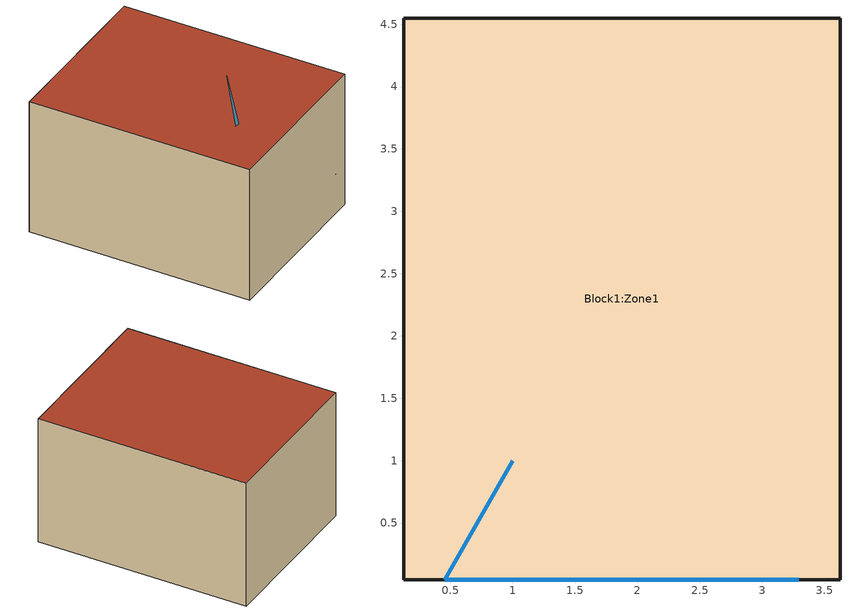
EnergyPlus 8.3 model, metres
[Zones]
Block1:Zone1
 floor ground (Project ground floor): 3.62,0.05 0.12,0.05 0.12,4.55 3.62,4.55 z0
 wall outside (Project wall): 3.62,0.05 3.62,4.55 0.12,4.55 0.12,0.05 3.62,0.05 z0:2.8
 window (1001): 1,1,4 0.46,0.05,0.84 3.29,0.05,0.84 3.29,0.05,1.88 0.46,0.05,1.88
 roof outside (Project flat roof): 0.12,0.05 3.62,0.05 3.62,4.55 0.12,4.55 z2.8
[Site:Location]
Simple-Office: Latitude=46.25; Longitude=6.13; Time Zone=1; Elevation {m}=416
[Site:GroundTemperature:BuildingSurface]
18, 18, 18, 18, 18, 18, 18, 18, 18, 18, 18, 18
[Site:GroundTemperature:Deep]
14, 14, 14, 14, 14, 14, 14, 14, 14, 14, 14, 14
[Site:GroundTemperature:Shallow]
14, 14, 14, 14, 14, 14, 14, 14, 14, 14, 14, 14
[Site:GroundTemperature:FCfactorMethod]
January FCfactorMethod ground temperature {C}=2.79; Februry FCfactorMethod ground temperature {C}=2.05; March FCfactorMethod ground temperature {C}=3.37; April FCfactorMethod ground temperature {C}=5.43; May FCfactorMethod ground temperature {C}=10.84; June FCfactorMethod ground temperature {C}=15.02; July FCfactorMethod ground temperature {C}=17.83; August FCfactorMethod ground temperature {C}=18.69; September FCfactorMethod ground temperature {C}=17.23; October FCfactorMethod ground temperature {C}=13.99; November FCfactorMethod ground temperature {C}=9.66; December FCfactorMethod ground temperature {C}=5.64
[Site:GroundReflectance]
0.2, 0.2, 0.2, 0.2, 0.2, 0.2, 0.2, 0.2, 0.2, 0.2, 0.2, 0.2
[Site:GroundReflectance:SnowModifier]
2, 2
[Building]
Building=Building; North Axis=0; Terrain=Suburbs; Loads Convergence Tolerance=.04; Temperature Convergence Tolerance=.4; Solar Distribution=FullExterior; Maximum number of warmup days=25; Minimum number of warmup days=6
[Material:NoMass]
Material=3_RVAL_3; Roughness=Rough; Resistance {m2-K/w}=.18; Thermal Emittance=0.9; Solar Absorptance=0.7; Visible Absorptance=0.7
[Construction]
Project ground floor: Urea Formaldehyde Foam_0.1327, Cast Concrete_0.1, Floor/Roof Screed_0.07, Timber Flooring_0.03
Project flat roof: Asphalt_0.01, MW Glass Wool (rolls)_0.1445, 3_RVAL_3, Plasterboard_0.013
Project wall: Brickwork Outer Leaf_0.1, XPS Extruded Polystyrene  - CO2 Blowing_0.0795, Concrete Block (Medium)_0.1, Gypsum Plastering_0.013
1001, 38, 1002, 2
2001, 20005, 38, 1002, 2
[WindowMaterial:Gas]
AIR 13MM=1002; Gas type (Air - Argon - Krypton - Xenon - SF6 - Custom)=Air; Thickness {m}=.013
[WindowMaterial:Glazing] Optical data type {SpectralAverage or Spectral}=SpectralAverage; Thickness {m}=.003; IR transmittance at normal incidence=0; IR emissivity: front side=.84; Conductivity {W/m-K}=.9; Dirt Correction Factor for Solar and Visible Transmittance=1
Name | Generic CLEAR 3MM | Solar transmittance at normal incidence | Solar reflectance at normal incidence: front side | Solar reflectance at normal incidence: back side | Visible transmittance at normal incidence | Visible reflectance at normal incidence: front side | Visible reflectance at normal incidence: back side | IR emissivity: back side | Generic PYR B CLEAR 3MM
 | 2 | .837 | .075 | .075 | .898 | .081 | .081 | .84
 |  | .74 | .09 | .1 | .82 | .11 | .12 | .2 | 38
[WindowMaterial:Shade]
High reflectance - low transmittance shade=20005; Solar transmittance=.1; Solar reflectance=.8; Visible transmittance=.7; Visible reflectance=.2; IR Thermal emissivity=.9; IR Thermal transmittance=0; Thickness {m}=.005; Conductivity {W/m-K}=.1; Shade-to-glass distance=.05; Shade top opening multiplier=.5; Shade bottom opening multiplier=.5; Shade left-side opening multiplier=.5; Shade right-side opening multiplier=.5; Air-flow permeability=0
[Material] Roughness=Rough; Thermal Emittance=0.9
Name | Thickness {m} | Conductivity {w/m-K} | Density {kg/m3} | Specific Heat {J/kg-K} | Solar Absorptance | Visible Absorptance
Urea Formaldehyde Foam_0.1327 | .1327 | 0.04 | 10 | 1400 | 0.6 | 0.6
Cast Concrete_0.1 | .1 | 1.13 | 2000 | 1000 | 0.6 | 0.6
Floor/Roof Screed_0.07 | .07 | 0.41 | 1200 | 840 | 0.73 | 0.73
Timber Flooring_0.03 | .03 | 0.14 | 650 | 1200 | 0.78 | 0.78
Asphalt_0.01 | .01 | 0.7 | 2100 | 1000 | 0.85 | 0.9
MW Glass Wool (rolls)_0.1445 | .1445 | 0.04 | 12 | 840 | 0.6 | 0.6
Plasterboard_0.013 | .013 | 0.25 | 2800 | 896 | 0.5 | 0.5
Brickwork Outer Leaf_0.1 | .1 | 0.84 | 1700 | 800 | 0.7 | 0.7
XPS Extruded Polystyrene  - CO2 Blowing_0.0795 | .0795 | 0.034 | 35 | 1400 | 0.6 | 0.6
Concrete Block (Medium)_0.1 | .1 | 0.51 | 1400 | 1000 | 0.6 | 0.6
Gypsum Plastering_0.013 | .013 | 0.4 | 1000 | 1000 | 0.5 | 0.5
[WindowProperty:ShadingControl]
1001: Shading type=ExteriorShade; Name of glazed construction with shading=2001; Shading control type=OnIfScheduleAllows; Schedule=Block1:Zone1_Wall_5_0_0_0_0_0_Win_Shading_Fraction; Shading control is scheduled=Yes; Glare control is active=No; Type of slat angle control=FixedSlatAngle; Setpoint 2=0
[Zone]
Block1:Zone1: Relative North (to building)=0; Zone Type=1; Zone multiplier=1; Zone ceiling height - Let EnergyPlus work it out=autocalculate; Zone volume=autocalculate; Floor Area=autocalculate; Zone inside convection algorithm=TARP; Part of Total Floor Area=Yes
[PEOPLE]
People Block1:Zone1: Block1:Zone1, Block1:Zone1NumberOfOccupants, People, 2, .3, AUTOCALCULATE, Block1:Zone1AverageGains, 3.82e-08, No, ZoneAveraged, Work efficiency, ClothingInsulationSchedule, Clothing Schedule 102, AirVelocitySchedule
[Lights]
Block1:Zone1 General lighting: Zone=Block1:Zone1; Lighting SCHEDULE=2868; Design Level calculation method=LightingLevel; Design lighting Level (W)=228.326; Return Air Fraction=0; Radiant fraction=.42; Fraction Visible=.18; Fraction Replaceable=1; LightsEndUseKey=ELECTRIC EQUIPMENT#Block1:Zone1#GeneralLights
[ElectricEquipment]
Block1:Zone1 Equipment 1: Zone=Block1:Zone1; Equipment SCHEDULE=2867; Design Level calculation method=EquipmentLevel; Design Equipment Level (W)=134.3699; Latent fraction=0; Radiant fraction=.2; Fraction Lost=0; End-use category=ELECTRIC EQUIPMENT#Block1:Zone1#05
[WaterUse:Equipment]
DHW Block1:Zone1: Peak Volumetric Flow Rate {m3/s}=7.92799e-08; DHW SCHEDULE=2864; Target Temperature Schedule=DHW Supply Temperature Block1:Zone1; Hot Water Supply Temperature Schedule=DHW Supply Temperature Block1:Zone1; Cold Water Supply Temperature Schedule=DHW Mains Temperature Block1:Zone1; Zone=Block1:Zone1
[Daylighting:Controls]
Block1:Zone1: Total Daylighting Reference Points=1; X-coordinate of first reference point {m}=2.374; Y-coordinate of first reference point {m}=2.796; Z-coordinate of first reference point {m}=.8; Fraction of zone controlled by first reference point=1; Fraction of zone controlled by 2nd reference point=0; Illuminance setpoint at first reference point {lux}=400; Illuminance setpoint at second reference point {lux}=300; Lighting control type=1; view azimuth angle=0; Maximum allowable discomfort glare index=22; Minimum input power fraction for continuous dimming control=0.1; Minimum light output fraction for continuous dimming control=0.1; Number of steps (excluding off) for stepped control=0; Probability lighting will be reset when needed in manual stepped control=1
[ZoneControl:Thermostat]
Block1:Zone1 Thermostat: Block1:Zone1, Zone Control Type Sched, ThermostatSetpoint:DualSetpoint, Dual Setpoint - Zone Block1:Zone1
[ZoneControl:Thermostat:OperativeTemperature]
Thermostat=Block1:Zone1 Thermostat; Radiative Fraction Input Mode=Scheduled; Radiative Fraction Schedule=Block1:Zone1 TempControlSch
[ThermostatSetpoint:DualSetpoint]
Dual Setpoint - Zone Block1:Zone1: Block1:Zone1 Heating SP Sch, Block1:Zone1 Cooling SP Sch
[Zone equipment]
Block1:Zone1: Block1:Zone1 Ideal Loads Air
[ZoneHVAC:IdealLoadsAirSystem]
Ideal Loads Air=Block1:Zone1 Ideal Loads Air; Maximum Heating Supply Air Temperature {C}=35; Minimum Cooling Supply Air Temperature {C}=12; Maximum Heating Supply Air Humidity Ratio {kg-H2O/kg-air}=0.0156; Minimum Cooling Supply Air Humidity Ratio {kg-H2O/kg-air}=0.0077; Heating Limit=LimitCapacity; Maximum Sensible Heating Capacity=3000; Cooling Limit=LimitFlowRateAndCapacity; Maximum Total Cooling Capacity=3000; Heating Availability Schedule=Block1:Zone1 Heating Availability Sch; Cooling availability schedule=Block1:Zone1 Cooling Availability Sch; Dehumidification Control Type=None; Humidification Control Type=None; Outdoor Air Economizer Type=NoEconomizer; Heat Recovery Type=None
[EnergyManagementSystem:ProgramCallingManager]
Warm Up Completed: AfterNewEnvironmentWarmUpIsComplete; outputTime
get time: BeginTimestepBeforePredictor; oTime
[EnergyManagementSystem:GlobalVariable]
exTime
epTime
[EnergyManagementSystem:OutputVariable] Type of Data in Variable=Averaged; Update Frequency=ZoneTimeStep
Name | EMS Variable
warmUpComplete | exTime
epTimeStep | epTime
[EnergyManagementSystem:Program]
outputTime: SET exTime = CurrentEnvironment
oTime: SET epTime = CurrentTime
[ExternalInterface:FunctionalMockupUnitImport]
FMU Filename=agentFMU.fmu; FMU Timeout in milli-seconds=15; FMU LoggingOn Value=0
[ExternalInterface:FunctionalMockupUnitImport:From:Variable] FMU Filename,=agentFMU.fmu; FMU Instance Name,=FMI
Name | EnergyPlus Key Value, | EnergyPlus Variable Name, | FMU Variable
 | Block1:Zone1 | Zone Air Relative Humidity | Block1:Zone1ZoneAirRelativeHumidity
 | Block1:Zone1 | Zone Mean Radiant Temperature | Block1:Zone1ZoneMeanRadiantTemperature
 | Block1:Zone1 | Zone Mean Air Temperature | Block1:Zone1ZoneMeanAirTemperature
 | Block1:Zone1 | Daylighting Reference Point 1 Illuminance | Block1:Zone1DaylightingReferencePoint1Illuminance
 | Environment | Site Exterior Horizontal Sky Illuminance | EnvironmentSiteExteriorHorizontalSkyIlluminance
 | Environment | Site Rain Status | EnvironmentSiteRainStatus
 | Environment | Site Outdoor Air Drybulb Temperature | EnvironmentSiteOutdoorAirDrybulbTemperature
[ExternalInterface:FunctionalMockupUnitImport:To:Schedule] FMU Filename,=agentFMU.fmu; FMU Model Name,=FMI; Initial Value=0
Name | EnergyPlus Key Value, | FMU Model Variable Name,
 | Block1:Zone1NumberOfOccupants | Block1:Zone1NumberOfOccupants
 | Block1:Zone1LightState | Block1:Zone1LightState
 | Block1:Zone1WindowState | Block1:Zone1WindowState
 | Block1:Zone1AverageGains | Block1:Zone1AverageGains
[ExternalInterface:FunctionalMockupUnitImport:To:Actuator]
EnergyPlus Variable=Block1:Zone1_Wall_5_0_0_0_0_0_Win_Shading_Fraction; Actuated Component Unique=Block1:Zone1_Wall_5_0_0_0_0_0_Win; Actuated Component Type=Window Shading Fraction; Actuated Component Control Type=Control Fraction; FMU Filename=agentFMU.fmu; FMU Model=FMI; FMU Model Variable=Block1:Zone1BlindFraction; Initial Value!=1
[Schedule:Compact]
Work efficiency: Any Number, Through: 12/31, For: AllDays, Until: 24:00, 0
AirVelocitySchedule: Any Number, Through: 12/31, For: AllDays, Until: 24:00, .137
2864: Fraction, Through: 31 Dec, For: Weekdays SummerDesignDay, Until: 07:00, 0, Until: 08:00, 0.25, Until: 09:00, 0.5, Until: 12:00, 1, Until: 14:00, 0.75, Until: 17:00, 1, Until: 18:00, 0.5, Until: 19:00, 0.25, Until: 24:00, 0, For: Weekends, Until: 24:00, 0, For: Holidays, Until: 24:00, 0, For: WinterDesignDay AllOtherDays, Until: 24:00, 0
2867: Fraction, Through: 31 Dec, For: Weekdays SummerDesignDay, Until: 07:00, 0.05, Until: 20:00, 1, Until: 24:00, 0.05, For: Weekends, Until: 24:00, 0.05, For: Holidays, Until: 24:00, 0.05, For: WinterDesignDay AllOtherDays, Until: 24:00, 0
2868: Fraction, Through: 31 Dec, For: Weekdays SummerDesignDay, Until: 07:00, 0, Until: 19:00, 1, Until: 24:00, 0, For: Weekends, Until: 24:00, 0, For: Holidays, Until: 24:00, 0, For: WinterDesignDay AllOtherDays, Until: 24:00, 0
Clothing Schedule 102, Any Number, Through: 4/1, For: AllDays, Until: 24:00, 1, Through: 9/30, For: AllDays, Until: 24:00, .5, Through: 12/31, For: AllDays, Until: 24:00, 1
DHW Supply Temperature Block1:Zone1, Temperature, Through: 12/31, For: AllDays, Until: 24:00, 65
DHW Mains Temperature Block1:Zone1, Temperature, Through: 12/31, For: AllDays, Until: 24:00, 10
Block1:Zone1 Heating SP Sch: Temperature, Through: 31 Dec, For: Weekdays SummerDesignDay WinterDesignDay, Until: 05:00, 10, Until: 19:00, 21, Until: 24:00, 10, For: Weekends, Until: 24:00, 10, For: Holidays, Until: 24:00, 10, For: AllOtherDays, Until: 24:00, 10
Block1:Zone1 Heating Availability Sch: Temperature, Through: 31 Dec, For: Weekdays SummerDesignDay WinterDesignDay, Until: 05:00, 1, Until: 19:00, 1, Until: 24:00, 1, For: Weekends, Until: 24:00, 1, For: Holidays, Until: 24:00, 1, For: AllOtherDays, Until: 24:00, 1
Block1:Zone1 Cooling SP Sch: Temperature, Through: 31 Dec, For: Weekdays SummerDesignDay, Until: 05:00, 100, Until: 19:00, 25, Until: 24:00, 100, For: Weekends, Until: 24:00, 100, For: Holidays, Until: 24:00, 100, For: WinterDesignDay AllOtherDays, Until: 24:00, 100
Block1:Zone1 Cooling Availability Sch: Temperature, Through: 31 Dec, For: Weekdays SummerDesignDay, Until: 05:00, 0, Until: 19:00, 1, Until: 24:00, 0, For: Weekends, Until: 24:00, 0, For: Holidays, Until: 24:00, 0, For: WinterDesignDay AllOtherDays, Until: 24:00, 0
Block1:Zone1 TempControlSch: Temperature, Through: 31 Dec, For: WinterDesignDay, Until: 24:00, 0.5, For: SummerDesignDay, Until: 24:00, 0, For: AllOtherDays, Until: 24:00, 0.5
[Schedule:Day:Hourly]
Summer Control Type Day Sch; Winter Control Type Day Sch: Control Type, 4, 4, 4, 4, 4, 4, 4, 4, 4, 4, 4, 4, 4, 4, 4, 4, 4, 4, 4, 4, 4, 4, 4, 4
[Schedule:Week:Daily]
Summer Control Type Week Sch: Summer Control Type Day Sch, Summer Control Type Day Sch, Summer Control Type Day Sch, Summer Control Type Day Sch, Summer Control Type Day Sch, Summer Control Type Day Sch, Summer Control Type Day Sch, Summer Control Type Day Sch, Summer Control Type Day Sch, Summer Control Type Day Sch, Summer Control Type Day Sch, Summer Control Type Day Sch
Winter Control Type Week Sch: Winter Control Type Day Sch, Winter Control Type Day Sch, Winter Control Type Day Sch, Winter Control Type Day Sch, Winter Control Type Day Sch, Winter Control Type Day Sch, Winter Control Type Day Sch, Winter Control Type Day Sch, Winter Control Type Day Sch, Winter Control Type Day Sch, Winter Control Type Day Sch, Winter Control Type Day Sch
[Schedule:Year]
Zone Control Type Sched: Control Type, Winter Control Type Week Sch, 1, 1, 3, 31, Summer Control Type Week Sch, 4, 1, 9, 30, Winter Control Type Week Sch, 10, 1, 12, 31
[AirflowNetwork:MultiZone:Surface:Crack] Reference crack conditions=Reference Crack Conditions
Name | Crack | Flow coeff (kg/s @ 1Pa) | Flow exponent
 | DefaultCrack | 1e-11 | 0.66
 | Block1:Zone1_Roof_1_0_0 | .001575 | .7
 | Block1:Zone1_Wall_2_0_0 | .00126 | .7
 | Block1:Zone1_Wall_3_0_0 | .00098 | .7
 | Block1:Zone1_Wall_4_0_0 | .00126 | .7
 | Block1:Zone1_Wall_5_0_0 | .0006852 | .7
[AirflowNetwork:SimulationControl]
AirflowNetwork Simulation=VENT; AirflowNetwork Control=MultizoneWithoutDistribution; Wind Pressure Coefficient Type=Input; AirflowNetwork Wind Pressure Coefficient Array=Cp Data; Height Selection for Local Wind Speed Calculation=OpeningHeight; Building Type=LowRise; Maximum number of iterations=1000; Initialization flag=ZeroNodePressures; Relative airflow convergence tolerance=.0001; Absolute airflow convergence tolerance=.000001; Convergence acceleration limit=-0.5; Azimuth Angle of Long Axis of Building=0; Ratio of Building Width Along Short Axis to Width Along Long Axis=1
[AirflowNetwork:MultiZone:Zone]
Block1:Zone1: Ventilation Control Mode=Temperature; Vent Temperature Schedule=20001; Venting Availability Schedule=2864
[AirflowNetwork:MultiZone:Surface]
Block1:Zone1_Roof_1_0_0: Leakage Component=Block1:Zone1_Roof_1_0_0; Crack Actual Value (dimensionless)=1
Block1:Zone1_Wall_2_0_0: Leakage Component=Block1:Zone1_Wall_2_0_0; Crack Actual Value (dimensionless)=1
Block1:Zone1_Wall_3_0_0: Leakage Component=Block1:Zone1_Wall_3_0_0; Crack Actual Value (dimensionless)=1
Block1:Zone1_Wall_4_0_0: Leakage Component=Block1:Zone1_Wall_4_0_0; Crack Actual Value (dimensionless)=1
Block1:Zone1_Wall_5_0_0: Leakage Component=Block1:Zone1_Wall_5_0_0; Crack Actual Value (dimensionless)=1
Block1:Zone1_Wall_5_0_0_0_0_0_Win: Leakage Component=Block1:Zone1_Wall_5_0_0_0_0_0_Win; Crack Actual Value or Window Open Factor for Ventilation (dimensionless)=1; Ventilation control mode=constant; Ventilation temp schedule=20001; Venting Availability Schedule=Block1:Zone1WindowState
[AirflowNetwork:MultiZone:ExternalNode]
Name | External Node Height | Wind Pressure Coefficient Values Object
Block1:Zone1_Roof_1_0_0 | 3.73 | Block1:Zone1_Roof_1_0_0
Block1:Zone1_Wall_2_0_0 | 1.87 | Block1:Zone1_Wall_2_0_0
Block1:Zone1_Wall_3_0_0 | 1.87 | Block1:Zone1_Wall_3_0_0
Block1:Zone1_Wall_4_0_0 | 1.87 | Block1:Zone1_Wall_4_0_0
Block1:Zone1_Wall_5_0_0 | 1.87 | Block1:Zone1_Wall_5_0_0
Block1:Zone1_Wall_5_0_0_0_0_0_Win | 1.82 | Block1:Zone1_Wall_5_0_0_0_0_0_Win
[AirflowNetwork:MultiZone:WindPressureCoefficientValues] CP Array=Cp Data
Name | Wind direction #1 (deg) | Wind direction #2 (deg) | Wind direction #3 (deg) | Wind direction #4 (deg) | Wind direction #5 (deg) | Wind direction #6 (deg) | Wind direction #7 (deg) | Wind direction #8 (deg)
Block1:Zone1_Roof_1_0_0 | -.6 | -.5 | -.4 | -.5 | -.6 | -.5 | -.4 | -.5
Block1:Zone1_Wall_2_0_0 | -.3 | .1 | .4 | .1 | -.3 | -.35 | -.2 | -.35
Block1:Zone1_Wall_3_0_0 | .4 | .1 | -.3 | -.35 | -.2 | -.35 | -.3 | .1
Block1:Zone1_Wall_4_0_0 | -.3 | -.35 | -.2 | -.35 | -.3 | .1 | .4 | .1
Block1:Zone1_Wall_5_0_0; Block1:Zone1_Wall_5_0_0_0_0_0_Win | -.2 | -.35 | -.3 | .1 | .4 | .1 | -.3 | -.35
[AirflowNetwork:MultiZone:Component:DetailedOpening]
Block1:Zone1_Wall_5_0_0_0_0_0_Win: Air Mass Flow Coefficient When Window or Door Is Closed (kg/s @ 1Pa per m crack)=.00014; Air Mass Flow Exponent When Window or Door Is Closed (dimensionless)=.65; Type of large vertical opening (LVO)=NonPivoted; Extra crack length for LVO type 1 with multiple openable parts (m)=0; Number of Opening Factor Values=2; Opening factor #1 (dimensionless)=0; Discharge coefficient for opening factor #1 (dimensionless)=.65; Width factor for opening factor #1 (dimensionless)=0; Height factor for opening factor #1 (dimensionless)=1; Start height factor for opening factor #1 (dimensionless)=0; Opening factor #2 (dimensionless)=1; Discharge coefficient for Opening factor #2 (dimensionless)=.65; Width factor for Opening factor #2 (dimensionless)=.25; Height factor for Opening factor #2 (dimensionless)=1; Start height factor for Opening factor #2 (dimensionless)=0; Opening factor #3 (dimensionless)=0; Discharge coefficient for Opening factor #3 (dimensionless)=0; Width factor for Opening factor #3 (dimensionless)=0; Height factor for Opening factor #3 (dimensionless)=0; Start height factor for Opening factor #3 (dimensionless)=0; Opening factor #4 (dimensionless)=0; Discharge coefficient for Opening factor #4 (dimensionless)=0; Width factor for Opening factor #4 (dimensionless)=0; Height factor for Opening factor #4 (dimensionless)=0; Start height factor for Opening factor #4 (dimensionless)=0
[AirflowNetwork:MultiZone:ReferenceCrackConditions]
Reference Crack Conditions: Standard temperature for crack data {C}=20; Standard barometric pressure for crack data {Pa}=101320; Standard humidity ratio for crack data {kg/kg}=0.005
[AirflowNetwork:MultiZone:WindPressureCoefficientArray]
Cp Data: Wind direction #1 {deg}=0; Wind direction #2 {deg}=45; Wind direction #3 {deg}=90; Wind direction #4 {deg}=135; Wind direction #5 {deg}=180; Wind direction #6 {deg}=225; Wind direction #7 {deg}=270; Wind direction #8 {deg}=315
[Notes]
Hourly weather file: /home/parag/Downloads/No-MASS-Master/Configuration/Weather/Geneva/in.epw
